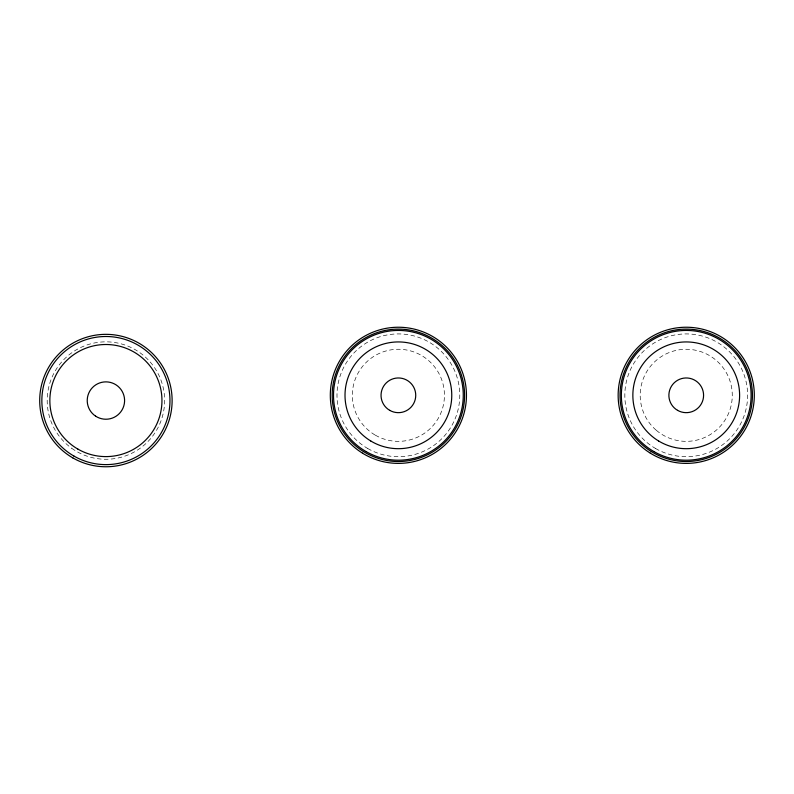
<?xml version="1.0" encoding="UTF-8"?>
<svg xmlns="http://www.w3.org/2000/svg" width="794" height="794" viewBox="0 0 794 794"><rect width="100%" height="100%" fill="white"/><g stroke="black" fill="none" stroke-linecap="round" stroke-linejoin="round"><path stroke-width="0.6" stroke-dasharray="3.97 2.98" d="M71.738 448.312A58.726 58.726 0 0 0 164.348 406.27A58.726 58.726 0 0 0 81.633 347.087A58.726 58.726 0 0 0 71.738 448.312M655.536 448.481A61.386 61.386 0 0 0 747.62 395.313A61.386 61.386 0 0 0 655.536 342.145A61.386 61.386 0 0 0 655.536 448.481M656.33 430.318A46.042 46.042 0 0 0 731.502 403.709A46.042 46.042 0 0 0 670.87 351.911A46.042 46.042 0 0 0 656.33 430.318M367.691 448.481A61.386 61.386 0 0 0 459.776 395.313A61.386 61.386 0 0 0 367.691 342.145A61.386 61.386 0 0 0 367.691 448.481M375.363 435.181A46.042 46.042 0 0 0 444.432 395.313A46.042 46.042 0 0 0 375.363 355.434A46.042 46.042 0 0 0 375.363 435.181"/><path stroke-width="1.19" d="M72.8 457.89A66.21 66.21 0 0 0 172.119 400.553A66.21 66.21 0 0 0 72.8 343.216A66.21 66.21 0 0 0 72.8 457.89M73.882 456.034A64.056 64.056 0 0 0 169.966 400.553A64.056 64.056 0 0 0 73.882 345.082A64.056 64.056 0 0 0 73.882 456.034M77.881 449.096A56.056 56.056 0 0 0 161.956 400.553A56.056 56.056 0 0 0 77.881 352.01A56.056 56.056 0 0 0 77.881 449.096M95.598 416.135A18.689 18.689 0 0 0 124.559 401.695A18.689 18.689 0 0 0 97.573 383.83A18.689 18.689 0 0 0 95.598 416.135M650.346 453.166A68.076 68.076 0 0 0 754.28 397.466A68.076 68.076 0 0 0 654.077 335.306A68.076 68.076 0 0 0 650.346 453.166M651.338 451.578A66.21 66.21 0 0 0 752.404 397.407A66.21 66.21 0 0 0 654.961 336.954A66.21 66.21 0 0 0 651.338 451.578M653.799 451.498A64.87 64.87 0 0 0 751.104 395.313A64.87 64.87 0 0 0 653.799 339.127A64.87 64.87 0 0 0 653.799 451.498M658.623 440.998A53.387 53.387 0 0 0 739.601 396.375A53.387 53.387 0 0 0 660.469 348.556A53.387 53.387 0 0 0 658.623 440.998M677.56 410.339A17.349 17.349 0 0 0 703.583 395.313A17.349 17.349 0 0 0 677.56 380.286A17.349 17.349 0 0 0 677.56 410.339M362.501 453.166A68.076 68.076 0 0 0 466.425 397.466A68.076 68.076 0 0 0 366.233 335.306A68.076 68.076 0 0 0 362.501 453.166M363.483 451.578A66.21 66.21 0 0 0 464.559 397.407A66.21 66.21 0 0 0 367.116 336.954A66.21 66.21 0 0 0 363.483 451.578M365.955 451.498A64.87 64.87 0 0 0 463.259 395.313A64.87 64.87 0 0 0 365.955 339.127A64.87 64.87 0 0 0 365.955 451.498M370.778 440.998A53.387 53.387 0 0 0 451.756 396.375A53.387 53.387 0 0 0 372.624 348.556A53.387 53.387 0 0 0 370.778 440.998M389.715 410.339A17.349 17.349 0 0 0 415.738 395.313A17.349 17.349 0 0 0 389.715 380.286A17.349 17.349 0 0 0 389.715 410.339"/></g></svg>
